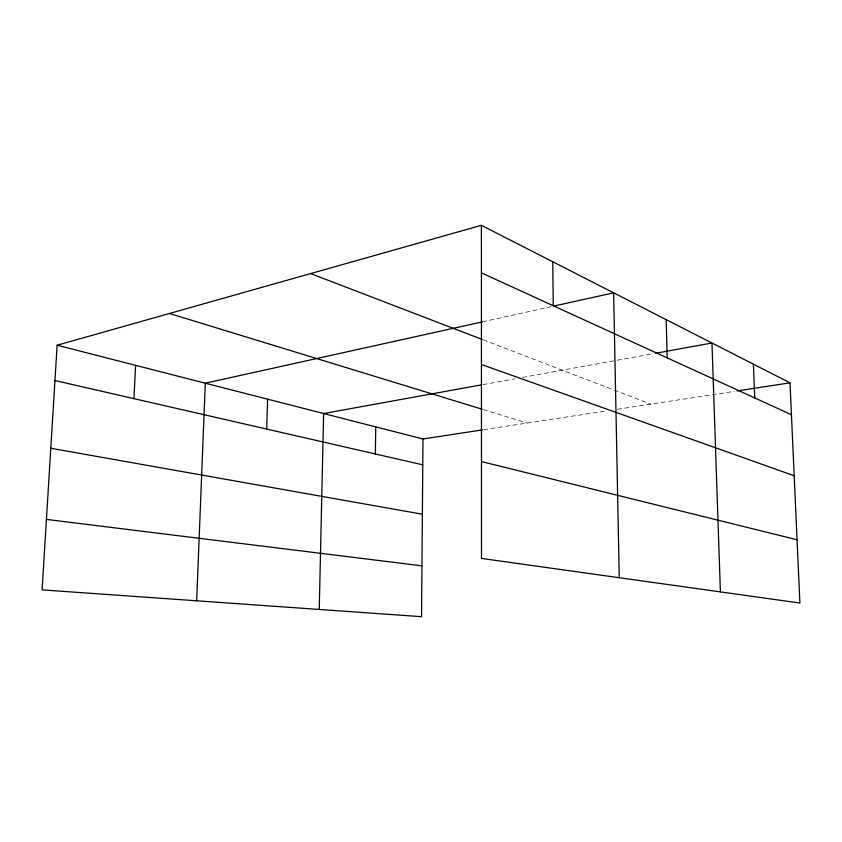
<?xml version="1.0" encoding="UTF-8"?>
<svg xmlns="http://www.w3.org/2000/svg" width="842" height="842" viewBox="0 0 842 842"><rect width="100%" height="100%" fill="white"/><g stroke="black" fill="none" stroke-linecap="round" stroke-linejoin="round"><path stroke-width="0.63" stroke-dasharray="4.21 3.16" d="M482.466 321.855L551.163 306.656M482.982 384.594L514.936 378.795M522.619 377.395L616.007 360.45M617.281 360.218L653.108 353.714M483.634 429.704L605.935 411.001M617.449 409.244L734.487 391.341M483.361 409.601L527.239 423.031M483.413 339.905L650.74 404.149"/><path stroke-width="1.26" d="M57.13 345.231L422.979 438.977L421.547 616.681L42.1 589.884L57.13 345.231L481.392 225.319L790.007 382.847L799.9 603.03L481.498 558.425L481.392 225.319M375.353 453.975L375.753 426.873M319.244 609.45L323.633 413.517L481.708 384.826M266.693 429.062L267.598 399.161M196.67 600.799L205.301 383.194L482.466 321.855M133.941 398.645L135.604 365.333M553.71 306.088L613.639 292.827L619.249 577.717M655.665 353.251L711.974 343.02L720.405 591.894M422.979 438.977L482.361 429.894M737.066 390.951L790.007 382.847M46.426 519.409L421.958 565.845M50.794 448.249L422.379 514.23M54.951 380.542L422.768 464.837M481.466 461.574L797.058 539.775M169.463 313.477L482.108 409.223M481.435 364.512L794.174 475.762M310.635 273.576L482.203 339.442M481.403 272.861L791.438 414.727M753.401 364.176L754.748 397.94M666.169 319.644L667.211 357.882M552.762 261.757L553.236 305.73"/></g></svg>
